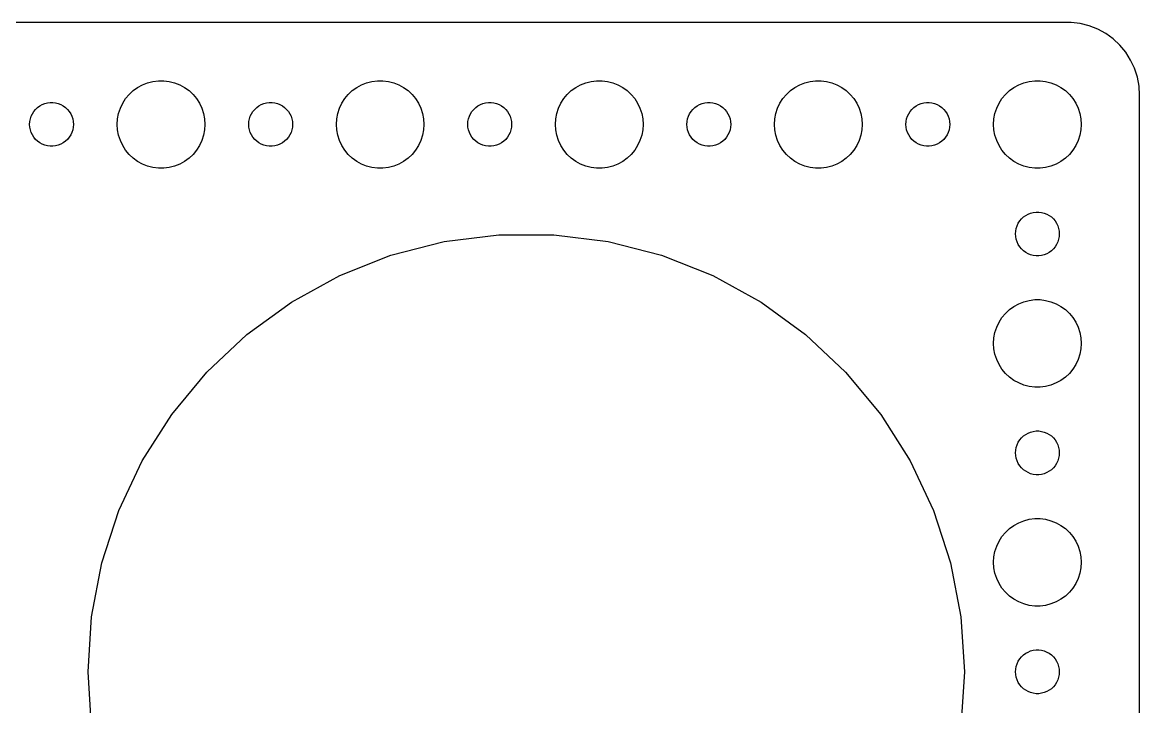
# Model space of a CAD drawing. Header units: metres. Extents: x -172 to 172, y -44 to 44.
# Drawn here: x 95.5 to 172, y -2.4 to 44.5 of the extents above; entities that cross this region are included whole.
import ezdxf

# ---------------------------------------------------------------- set-up
doc = ezdxf.new("R2010")
doc.units = ezdxf.units.M

msp = doc.modelspace()

# ---------------------------------------------------------------- linework, layer by layer
for p, q in [((167.314, 44.4901), (-167.314, 44.4901)), ((167.937, 44.4114), (167.314, 44.4901)), ((168.545, 44.2553), (167.937, 44.4114)), ((169.129, 44.0241), (168.545, 44.2553)), ((169.679, 43.7216), (169.129, 44.0241)), ((170.187, 43.3526), (169.679, 43.7216)), ((170.645, 42.9227), (170.187, 43.3526)), ((171.045, 42.4389), (170.645, 42.9227)), ((171.382, 41.9088), (171.045, 42.4389)), ((171.649, 41.3406), (171.382, 41.9088)), ((171.843, 40.7434), (171.649, 41.3406)), ((171.961, 40.1267), (171.843, 40.7434)), ((102.813, 39.5536), (103.088, 39.8115)), ((103.088, 39.8115), (103.393, 40.033)), ((103.393, 40.033), (103.723, 40.2145)), ((103.723, 40.2145), (104.073, 40.3532)), ((104.073, 40.3532), (104.438, 40.4469)), ((104.438, 40.4469), (104.812, 40.4941)), ((104.812, 40.4941), (105.188, 40.4941)), ((105.188, 40.4941), (105.562, 40.4469)), ((105.562, 40.4469), (105.927, 40.3532)), ((105.927, 40.3532), (106.277, 40.2145)), ((106.277, 40.2145), (106.607, 40.033)), ((106.607, 40.033), (106.912, 39.8115)), ((106.912, 39.8115), (107.187, 39.5536)), ((117.813, 39.5536), (118.088, 39.8115)), ((118.088, 39.8115), (118.393, 40.033)), ((118.393, 40.033), (118.723, 40.2145)), ((118.723, 40.2145), (119.073, 40.3532)), ((119.073, 40.3532), (119.438, 40.4469)), ((119.438, 40.4469), (119.812, 40.4941)), ((119.812, 40.4941), (120.188, 40.4941)), ((120.188, 40.4941), (120.562, 40.4469)), ((120.562, 40.4469), (120.927, 40.3532)), ((120.927, 40.3532), (121.277, 40.2145)), ((121.277, 40.2145), (121.607, 40.033)), ((121.607, 40.033), (121.912, 39.8115)), ((121.912, 39.8115), (122.187, 39.5536)), ((132.813, 39.5536), (133.088, 39.8115)), ((133.088, 39.8115), (133.393, 40.033)), ((133.393, 40.033), (133.723, 40.2145)), ((133.723, 40.2145), (134.073, 40.3532)), ((134.073, 40.3532), (134.438, 40.4469)), ((134.438, 40.4469), (134.812, 40.4941)), ((134.812, 40.4941), (135.188, 40.4941)), ((135.188, 40.4941), (135.562, 40.4469)), ((135.562, 40.4469), (135.927, 40.3532)), ((135.927, 40.3532), (136.277, 40.2145)), ((136.277, 40.2145), (136.607, 40.033)), ((136.607, 40.033), (136.912, 39.8115)), ((136.912, 39.8115), (137.187, 39.5536)), ((147.813, 39.5536), (148.088, 39.8115)), ((148.088, 39.8115), (148.393, 40.033)), ((148.393, 40.033), (148.723, 40.2145)), ((148.723, 40.2145), (149.073, 40.3532)), ((149.073, 40.3532), (149.438, 40.4469)), ((149.438, 40.4469), (149.812, 40.4941)), ((149.812, 40.4941), (150.188, 40.4941)), ((150.188, 40.4941), (150.562, 40.4469)), ((150.562, 40.4469), (150.927, 40.3532)), ((150.927, 40.3532), (151.277, 40.2145)), ((151.277, 40.2145), (151.607, 40.033)), ((151.607, 40.033), (151.912, 39.8115)), ((151.912, 39.8115), (152.187, 39.5536)), ((162.813, 39.5536), (163.088, 39.8115)), ((163.088, 39.8115), (163.393, 40.033)), ((163.393, 40.033), (163.723, 40.2145)), ((163.723, 40.2145), (164.073, 40.3532)), ((164.073, 40.3532), (164.438, 40.4469)), ((164.438, 40.4469), (164.812, 40.4941)), ((164.812, 40.4941), (165.188, 40.4941)), ((165.188, 40.4941), (165.562, 40.4469)), ((165.562, 40.4469), (165.927, 40.3532)), ((165.927, 40.3532), (166.277, 40.2145)), ((166.277, 40.2145), (166.607, 40.033)), ((166.607, 40.033), (166.912, 39.8115)), ((166.912, 39.8115), (167.187, 39.5536)), ((172, 39.5), (171.961, 40.1267)), ((102.371, 38.9453), (102.573, 39.2634)), ((102.573, 39.2634), (102.813, 39.5536)), ((107.187, 39.5536), (107.427, 39.2634)), ((107.427, 39.2634), (107.629, 38.9453)), ((117.371, 38.9453), (117.573, 39.2634)), ((117.573, 39.2634), (117.813, 39.5536)), ((122.187, 39.5536), (122.427, 39.2634)), ((122.427, 39.2634), (122.629, 38.9453)), ((132.371, 38.9453), (132.573, 39.2634)), ((132.573, 39.2634), (132.813, 39.5536)), ((137.187, 39.5536), (137.427, 39.2634)), ((137.427, 39.2634), (137.629, 38.9453)), ((147.371, 38.9453), (147.573, 39.2634)), ((147.573, 39.2634), (147.813, 39.5536)), ((152.187, 39.5536), (152.427, 39.2634)), ((152.427, 39.2634), (152.629, 38.9453)), ((162.371, 38.9453), (162.573, 39.2634)), ((162.573, 39.2634), (162.813, 39.5536)), ((167.187, 39.5536), (167.427, 39.2634)), ((167.427, 39.2634), (167.629, 38.9453)), ((172, -39.5), (172, 39.5)), ((96.1855, 38.2226), (96.2865, 38.3817)), ((96.2865, 38.3817), (96.4065, 38.5268)), ((96.4065, 38.5268), (96.5439, 38.6558)), ((96.5439, 38.6558), (96.6963, 38.7665)), ((96.6963, 38.7665), (96.8613, 38.8572)), ((96.8613, 38.8572), (97.0365, 38.9266)), ((97.0365, 38.9266), (97.2189, 38.9734)), ((97.2189, 38.9734), (97.4058, 38.997)), ((97.4058, 38.997), (97.5942, 38.997)), ((97.5942, 38.997), (97.7811, 38.9734)), ((97.7811, 38.9734), (97.9635, 38.9266)), ((97.9635, 38.9266), (98.1387, 38.8572)), ((98.1387, 38.8572), (98.3037, 38.7665)), ((98.3037, 38.7665), (98.4561, 38.6558)), ((98.4561, 38.6558), (98.5934, 38.5268)), ((98.5934, 38.5268), (98.7135, 38.3817)), ((98.7135, 38.3817), (98.8145, 38.2226)), ((102.094, 38.2461), (102.211, 38.6044)), ((102.211, 38.6044), (102.371, 38.9453)), ((107.629, 38.9453), (107.789, 38.6044)), ((107.789, 38.6044), (107.906, 38.2461)), ((111.186, 38.2226), (111.286, 38.3817)), ((111.286, 38.3817), (111.407, 38.5268)), ((111.407, 38.5268), (111.544, 38.6558)), ((111.544, 38.6558), (111.696, 38.7665)), ((111.696, 38.7665), (111.861, 38.8572)), ((111.861, 38.8572), (112.036, 38.9266)), ((112.036, 38.9266), (112.219, 38.9734)), ((112.219, 38.9734), (112.406, 38.997)), ((112.406, 38.997), (112.594, 38.997)), ((112.594, 38.997), (112.781, 38.9734)), ((112.781, 38.9734), (112.964, 38.9266)), ((112.964, 38.9266), (113.139, 38.8572)), ((113.139, 38.8572), (113.304, 38.7665)), ((113.304, 38.7665), (113.456, 38.6558)), ((113.456, 38.6558), (113.593, 38.5268)), ((113.593, 38.5268), (113.714, 38.3817)), ((113.714, 38.3817), (113.814, 38.2226)), ((117.094, 38.2461), (117.211, 38.6044)), ((117.211, 38.6044), (117.371, 38.9453)), ((122.629, 38.9453), (122.789, 38.6044)), ((122.789, 38.6044), (122.906, 38.2461)), ((126.186, 38.2226), (126.286, 38.3817)), ((126.286, 38.3817), (126.407, 38.5268)), ((126.407, 38.5268), (126.544, 38.6558)), ((126.544, 38.6558), (126.696, 38.7665)), ((126.696, 38.7665), (126.861, 38.8572)), ((126.861, 38.8572), (127.036, 38.9266)), ((127.036, 38.9266), (127.219, 38.9734)), ((127.219, 38.9734), (127.406, 38.997)), ((127.406, 38.997), (127.594, 38.997)), ((127.594, 38.997), (127.781, 38.9734)), ((127.781, 38.9734), (127.964, 38.9266)), ((127.964, 38.9266), (128.139, 38.8572)), ((128.139, 38.8572), (128.304, 38.7665)), ((128.304, 38.7665), (128.456, 38.6558)), ((128.456, 38.6558), (128.593, 38.5268)), ((128.593, 38.5268), (128.714, 38.3817)), ((128.714, 38.3817), (128.814, 38.2226)), ((132.094, 38.2461), (132.211, 38.6044)), ((132.211, 38.6044), (132.371, 38.9453)), ((137.629, 38.9453), (137.789, 38.6044)), ((137.789, 38.6044), (137.906, 38.2461)), ((141.186, 38.2226), (141.286, 38.3817)), ((141.286, 38.3817), (141.407, 38.5268)), ((141.407, 38.5268), (141.544, 38.6558)), ((141.544, 38.6558), (141.696, 38.7665)), ((141.696, 38.7665), (141.861, 38.8572)), ((141.861, 38.8572), (142.036, 38.9266)), ((142.036, 38.9266), (142.219, 38.9734)), ((142.219, 38.9734), (142.406, 38.997)), ((142.406, 38.997), (142.594, 38.997)), ((142.594, 38.997), (142.781, 38.9734)), ((142.781, 38.9734), (142.964, 38.9266)), ((142.964, 38.9266), (143.139, 38.8572)), ((143.139, 38.8572), (143.304, 38.7665)), ((143.304, 38.7665), (143.456, 38.6558)), ((143.456, 38.6558), (143.593, 38.5268)), ((143.593, 38.5268), (143.714, 38.3817)), ((143.714, 38.3817), (143.814, 38.2226)), ((147.094, 38.2461), (147.211, 38.6044)), ((147.211, 38.6044), (147.371, 38.9453)), ((152.629, 38.9453), (152.789, 38.6044)), ((152.789, 38.6044), (152.906, 38.2461)), ((156.186, 38.2226), (156.286, 38.3817)), ((156.286, 38.3817), (156.407, 38.5268)), ((156.407, 38.5268), (156.544, 38.6558)), ((156.544, 38.6558), (156.696, 38.7665)), ((156.696, 38.7665), (156.861, 38.8572)), ((156.861, 38.8572), (157.036, 38.9266)), ((157.036, 38.9266), (157.219, 38.9734)), ((157.219, 38.9734), (157.406, 38.997)), ((157.406, 38.997), (157.594, 38.997)), ((157.594, 38.997), (157.781, 38.9734)), ((157.781, 38.9734), (157.964, 38.9266)), ((157.964, 38.9266), (158.139, 38.8572)), ((158.139, 38.8572), (158.304, 38.7665)), ((158.304, 38.7665), (158.456, 38.6558)), ((158.456, 38.6558), (158.593, 38.5268)), ((158.593, 38.5268), (158.714, 38.3817)), ((158.714, 38.3817), (158.814, 38.2226)), ((162.094, 38.2461), (162.211, 38.6044)), ((162.211, 38.6044), (162.371, 38.9453)), ((167.629, 38.9453), (167.789, 38.6044)), ((167.789, 38.6044), (167.906, 38.2461)), ((96, 37.5), (96.0118, 37.688)), ((96.0118, 37.312), (96, 37.5)), ((96.0118, 37.688), (96.0471, 37.873)), ((96.0471, 37.873), (96.1053, 38.0522)), ((96.1053, 38.0522), (96.1855, 38.2226)), ((98.8145, 38.2226), (98.8947, 38.0522)), ((98.8947, 38.0522), (98.9529, 37.873)), ((98.9529, 37.873), (98.9882, 37.688)), ((98.9882, 37.688), (99, 37.5)), ((99, 37.5), (98.9882, 37.312)), ((102, 37.5), (102.024, 37.876)), ((102.024, 37.124), (102, 37.5)), ((102.024, 37.876), (102.094, 38.2461)), ((107.906, 38.2461), (107.976, 37.876)), ((107.976, 37.876), (108, 37.5)), ((108, 37.5), (107.976, 37.124)), ((111, 37.5), (111.012, 37.688)), ((111.012, 37.312), (111, 37.5)), ((111.012, 37.688), (111.047, 37.873)), ((111.047, 37.873), (111.105, 38.0522)), ((111.105, 38.0522), (111.186, 38.2226)), ((113.814, 38.2226), (113.895, 38.0522)), ((113.895, 38.0522), (113.953, 37.873)), ((113.953, 37.873), (113.988, 37.688)), ((113.988, 37.688), (114, 37.5)), ((114, 37.5), (113.988, 37.312)), ((117, 37.5), (117.024, 37.876)), ((117.024, 37.124), (117, 37.5)), ((117.024, 37.876), (117.094, 38.2461)), ((122.906, 38.2461), (122.976, 37.876)), ((122.976, 37.876), (123, 37.5)), ((123, 37.5), (122.976, 37.124)), ((126, 37.5), (126.012, 37.688)), ((126.012, 37.312), (126, 37.5)), ((126.012, 37.688), (126.047, 37.873)), ((126.047, 37.873), (126.105, 38.0522)), ((126.105, 38.0522), (126.186, 38.2226)), ((128.814, 38.2226), (128.895, 38.0522)), ((128.895, 38.0522), (128.953, 37.873)), ((128.953, 37.873), (128.988, 37.688)), ((128.988, 37.688), (129, 37.5)), ((129, 37.5), (128.988, 37.312)), ((132, 37.5), (132.024, 37.876)), ((132.024, 37.124), (132, 37.5)), ((132.024, 37.876), (132.094, 38.2461)), ((137.906, 38.2461), (137.976, 37.876)), ((137.976, 37.876), (138, 37.5)), ((138, 37.5), (137.976, 37.124)), ((141, 37.5), (141.012, 37.688)), ((141.012, 37.312), (141, 37.5)), ((141.012, 37.688), (141.047, 37.873)), ((141.047, 37.873), (141.105, 38.0522)), ((141.105, 38.0522), (141.186, 38.2226)), ((143.814, 38.2226), (143.895, 38.0522)), ((143.895, 38.0522), (143.953, 37.873)), ((143.953, 37.873), (143.988, 37.688)), ((143.988, 37.688), (144, 37.5)), ((144, 37.5), (143.988, 37.312)), ((147, 37.5), (147.024, 37.876)), ((147.024, 37.124), (147, 37.5)), ((147.024, 37.876), (147.094, 38.2461)), ((152.906, 38.2461), (152.976, 37.876)), ((152.976, 37.876), (153, 37.5)), ((153, 37.5), (152.976, 37.124)), ((156, 37.5), (156.012, 37.688)), ((156.012, 37.312), (156, 37.5)), ((156.012, 37.688), (156.047, 37.873)), ((156.047, 37.873), (156.105, 38.0522)), ((156.105, 38.0522), (156.186, 38.2226)), ((158.814, 38.2226), (158.895, 38.0522)), ((158.895, 38.0522), (158.953, 37.873)), ((158.953, 37.873), (158.988, 37.688)), ((158.988, 37.688), (159, 37.5)), ((159, 37.5), (158.988, 37.312)), ((162, 37.5), (162.024, 37.876)), ((162.024, 37.124), (162, 37.5)), ((162.024, 37.876), (162.094, 38.2461)), ((167.906, 38.2461), (167.976, 37.876)), ((167.976, 37.876), (168, 37.5)), ((168, 37.5), (167.976, 37.124)), ((96.0471, 37.127), (96.0118, 37.312)), ((96.1053, 36.9478), (96.0471, 37.127)), ((96.1855, 36.7774), (96.1053, 36.9478)), ((96.2865, 36.6183), (96.1855, 36.7774)), ((98.8145, 36.7774), (98.7135, 36.6183)), ((98.8947, 36.9478), (98.8145, 36.7774)), ((98.9529, 37.127), (98.8947, 36.9478)), ((98.9882, 37.312), (98.9529, 37.127)), ((102.094, 36.7539), (102.024, 37.124)), ((102.211, 36.3956), (102.094, 36.7539)), ((107.906, 36.7539), (107.789, 36.3956)), ((107.976, 37.124), (107.906, 36.7539)), ((111.047, 37.127), (111.012, 37.312)), ((111.105, 36.9478), (111.047, 37.127)), ((111.186, 36.7774), (111.105, 36.9478)), ((111.286, 36.6183), (111.186, 36.7774)), ((113.814, 36.7774), (113.714, 36.6183)), ((113.895, 36.9478), (113.814, 36.7774)), ((113.953, 37.127), (113.895, 36.9478)), ((113.988, 37.312), (113.953, 37.127)), ((117.094, 36.7539), (117.024, 37.124)), ((117.211, 36.3956), (117.094, 36.7539)), ((122.906, 36.7539), (122.789, 36.3956)), ((122.976, 37.124), (122.906, 36.7539)), ((126.047, 37.127), (126.012, 37.312)), ((126.105, 36.9478), (126.047, 37.127)), ((126.186, 36.7774), (126.105, 36.9478)), ((126.286, 36.6183), (126.186, 36.7774)), ((128.814, 36.7774), (128.714, 36.6183)), ((128.895, 36.9478), (128.814, 36.7774)), ((128.953, 37.127), (128.895, 36.9478)), ((128.988, 37.312), (128.953, 37.127)), ((132.094, 36.7539), (132.024, 37.124)), ((132.211, 36.3956), (132.094, 36.7539)), ((137.906, 36.7539), (137.789, 36.3956)), ((137.976, 37.124), (137.906, 36.7539)), ((141.047, 37.127), (141.012, 37.312)), ((141.105, 36.9478), (141.047, 37.127)), ((141.186, 36.7774), (141.105, 36.9478)), ((141.286, 36.6183), (141.186, 36.7774)), ((143.814, 36.7774), (143.714, 36.6183)), ((143.895, 36.9478), (143.814, 36.7774)), ((143.953, 37.127), (143.895, 36.9478)), ((143.988, 37.312), (143.953, 37.127)), ((147.094, 36.7539), (147.024, 37.124)), ((147.211, 36.3956), (147.094, 36.7539)), ((152.906, 36.7539), (152.789, 36.3956)), ((152.976, 37.124), (152.906, 36.7539)), ((156.047, 37.127), (156.012, 37.312)), ((156.105, 36.9478), (156.047, 37.127)), ((156.186, 36.7774), (156.105, 36.9478)), ((156.286, 36.6183), (156.186, 36.7774)), ((158.814, 36.7774), (158.714, 36.6183)), ((158.895, 36.9478), (158.814, 36.7774)), ((158.953, 37.127), (158.895, 36.9478)), ((158.988, 37.312), (158.953, 37.127)), ((162.094, 36.7539), (162.024, 37.124)), ((162.211, 36.3956), (162.094, 36.7539)), ((167.906, 36.7539), (167.789, 36.3956)), ((167.976, 37.124), (167.906, 36.7539)), ((96.4065, 36.4732), (96.2865, 36.6183)), ((96.5439, 36.3442), (96.4065, 36.4732)), ((96.6963, 36.2335), (96.5439, 36.3442)), ((96.8613, 36.1428), (96.6963, 36.2335)), ((97.0365, 36.0734), (96.8613, 36.1428)), ((97.2189, 36.0266), (97.0365, 36.0734)), ((97.4058, 36.003), (97.2189, 36.0266)), ((97.5942, 36.003), (97.4058, 36.003)), ((97.7811, 36.0266), (97.5942, 36.003)), ((97.9635, 36.0734), (97.7811, 36.0266)), ((98.1387, 36.1428), (97.9635, 36.0734)), ((98.3037, 36.2335), (98.1387, 36.1428)), ((98.4561, 36.3442), (98.3037, 36.2335)), ((98.5934, 36.4732), (98.4561, 36.3442)), ((98.7135, 36.6183), (98.5934, 36.4732)), ((102.371, 36.0547), (102.211, 36.3956)), ((102.573, 35.7366), (102.371, 36.0547)), ((107.629, 36.0547), (107.427, 35.7366)), ((107.789, 36.3956), (107.629, 36.0547)), ((111.407, 36.4732), (111.286, 36.6183)), ((111.544, 36.3442), (111.407, 36.4732)), ((111.696, 36.2335), (111.544, 36.3442)), ((111.861, 36.1428), (111.696, 36.2335)), ((112.036, 36.0734), (111.861, 36.1428)), ((112.219, 36.0266), (112.036, 36.0734)), ((112.406, 36.003), (112.219, 36.0266)), ((112.594, 36.003), (112.406, 36.003)), ((112.781, 36.0266), (112.594, 36.003)), ((112.964, 36.0734), (112.781, 36.0266)), ((113.139, 36.1428), (112.964, 36.0734)), ((113.304, 36.2335), (113.139, 36.1428)), ((113.456, 36.3442), (113.304, 36.2335)), ((113.593, 36.4732), (113.456, 36.3442)), ((113.714, 36.6183), (113.593, 36.4732)), ((117.371, 36.0547), (117.211, 36.3956)), ((117.573, 35.7366), (117.371, 36.0547)), ((122.629, 36.0547), (122.427, 35.7366)), ((122.789, 36.3956), (122.629, 36.0547)), ((126.407, 36.4732), (126.286, 36.6183)), ((126.544, 36.3442), (126.407, 36.4732)), ((126.696, 36.2335), (126.544, 36.3442)), ((126.861, 36.1428), (126.696, 36.2335)), ((127.036, 36.0734), (126.861, 36.1428)), ((127.219, 36.0266), (127.036, 36.0734)), ((127.406, 36.003), (127.219, 36.0266)), ((127.594, 36.003), (127.406, 36.003)), ((127.781, 36.0266), (127.594, 36.003)), ((127.964, 36.0734), (127.781, 36.0266)), ((128.139, 36.1428), (127.964, 36.0734)), ((128.304, 36.2335), (128.139, 36.1428)), ((128.456, 36.3442), (128.304, 36.2335)), ((128.593, 36.4732), (128.456, 36.3442)), ((128.714, 36.6183), (128.593, 36.4732)), ((132.371, 36.0547), (132.211, 36.3956)), ((132.573, 35.7366), (132.371, 36.0547)), ((137.629, 36.0547), (137.427, 35.7366)), ((137.789, 36.3956), (137.629, 36.0547)), ((141.407, 36.4732), (141.286, 36.6183)), ((141.544, 36.3442), (141.407, 36.4732)), ((141.696, 36.2335), (141.544, 36.3442)), ((141.861, 36.1428), (141.696, 36.2335)), ((142.036, 36.0734), (141.861, 36.1428)), ((142.219, 36.0266), (142.036, 36.0734)), ((142.406, 36.003), (142.219, 36.0266)), ((142.594, 36.003), (142.406, 36.003)), ((142.781, 36.0266), (142.594, 36.003)), ((142.964, 36.0734), (142.781, 36.0266)), ((143.139, 36.1428), (142.964, 36.0734)), ((143.304, 36.2335), (143.139, 36.1428)), ((143.456, 36.3442), (143.304, 36.2335)), ((143.593, 36.4732), (143.456, 36.3442)), ((143.714, 36.6183), (143.593, 36.4732)), ((147.371, 36.0547), (147.211, 36.3956)), ((147.573, 35.7366), (147.371, 36.0547)), ((152.629, 36.0547), (152.427, 35.7366)), ((152.789, 36.3956), (152.629, 36.0547)), ((156.407, 36.4732), (156.286, 36.6183)), ((156.544, 36.3442), (156.407, 36.4732)), ((156.696, 36.2335), (156.544, 36.3442)), ((156.861, 36.1428), (156.696, 36.2335)), ((157.036, 36.0734), (156.861, 36.1428)), ((157.219, 36.0266), (157.036, 36.0734)), ((157.406, 36.003), (157.219, 36.0266)), ((157.594, 36.003), (157.406, 36.003)), ((157.781, 36.0266), (157.594, 36.003)), ((157.964, 36.0734), (157.781, 36.0266)), ((158.139, 36.1428), (157.964, 36.0734)), ((158.304, 36.2335), (158.139, 36.1428)), ((158.456, 36.3442), (158.304, 36.2335)), ((158.593, 36.4732), (158.456, 36.3442)), ((158.714, 36.6183), (158.593, 36.4732)), ((162.371, 36.0547), (162.211, 36.3956)), ((162.573, 35.7366), (162.371, 36.0547)), ((167.629, 36.0547), (167.427, 35.7366)), ((167.789, 36.3956), (167.629, 36.0547)), ((102.813, 35.4464), (102.573, 35.7366)), ((103.088, 35.1885), (102.813, 35.4464)), ((107.187, 35.4464), (106.912, 35.1885)), ((107.427, 35.7366), (107.187, 35.4464)), ((117.813, 35.4464), (117.573, 35.7366)), ((118.088, 35.1885), (117.813, 35.4464)), ((122.187, 35.4464), (121.912, 35.1885)), ((122.427, 35.7366), (122.187, 35.4464)), ((132.813, 35.4464), (132.573, 35.7366)), ((133.088, 35.1885), (132.813, 35.4464)), ((137.187, 35.4464), (136.912, 35.1885)), ((137.427, 35.7366), (137.187, 35.4464)), ((147.813, 35.4464), (147.573, 35.7366)), ((148.088, 35.1885), (147.813, 35.4464)), ((152.187, 35.4464), (151.912, 35.1885)), ((152.427, 35.7366), (152.187, 35.4464)), ((162.813, 35.4464), (162.573, 35.7366)), ((163.088, 35.1885), (162.813, 35.4464)), ((167.187, 35.4464), (166.912, 35.1885)), ((167.427, 35.7366), (167.187, 35.4464)), ((103.393, 34.967), (103.088, 35.1885)), ((103.723, 34.7855), (103.393, 34.967)), ((104.073, 34.6468), (103.723, 34.7855)), ((104.438, 34.5531), (104.073, 34.6468)), ((104.812, 34.5059), (104.438, 34.5531)), ((105.188, 34.5059), (104.812, 34.5059)), ((105.562, 34.5531), (105.188, 34.5059)), ((105.927, 34.6468), (105.562, 34.5531)), ((106.277, 34.7855), (105.927, 34.6468)), ((106.607, 34.967), (106.277, 34.7855)), ((106.912, 35.1885), (106.607, 34.967)), ((118.393, 34.967), (118.088, 35.1885)), ((118.723, 34.7855), (118.393, 34.967)), ((119.073, 34.6468), (118.723, 34.7855)), ((119.438, 34.5531), (119.073, 34.6468)), ((119.812, 34.5059), (119.438, 34.5531)), ((120.188, 34.5059), (119.812, 34.5059)), ((120.562, 34.5531), (120.188, 34.5059)), ((120.927, 34.6468), (120.562, 34.5531)), ((121.277, 34.7855), (120.927, 34.6468)), ((121.607, 34.967), (121.277, 34.7855)), ((121.912, 35.1885), (121.607, 34.967)), ((133.393, 34.967), (133.088, 35.1885)), ((133.723, 34.7855), (133.393, 34.967)), ((134.073, 34.6468), (133.723, 34.7855)), ((134.438, 34.5531), (134.073, 34.6468)), ((134.812, 34.5059), (134.438, 34.5531)), ((135.188, 34.5059), (134.812, 34.5059)), ((135.562, 34.5531), (135.188, 34.5059)), ((135.927, 34.6468), (135.562, 34.5531)), ((136.277, 34.7855), (135.927, 34.6468)), ((136.607, 34.967), (136.277, 34.7855)), ((136.912, 35.1885), (136.607, 34.967)), ((148.393, 34.967), (148.088, 35.1885)), ((148.723, 34.7855), (148.393, 34.967)), ((149.073, 34.6468), (148.723, 34.7855)), ((149.438, 34.5531), (149.073, 34.6468)), ((149.812, 34.5059), (149.438, 34.5531)), ((150.188, 34.5059), (149.812, 34.5059)), ((150.562, 34.5531), (150.188, 34.5059)), ((150.927, 34.6468), (150.562, 34.5531)), ((151.277, 34.7855), (150.927, 34.6468)), ((151.607, 34.967), (151.277, 34.7855)), ((151.912, 35.1885), (151.607, 34.967)), ((163.393, 34.967), (163.088, 35.1885)), ((163.723, 34.7855), (163.393, 34.967)), ((164.073, 34.6468), (163.723, 34.7855)), ((164.438, 34.5531), (164.073, 34.6468)), ((164.812, 34.5059), (164.438, 34.5531)), ((165.188, 34.5059), (164.812, 34.5059)), ((165.562, 34.5531), (165.188, 34.5059)), ((165.927, 34.6468), (165.562, 34.5531)), ((166.277, 34.7855), (165.927, 34.6468)), ((166.607, 34.967), (166.277, 34.7855)), ((166.912, 35.1885), (166.607, 34.967)), ((164.361, 31.3572), (164.536, 31.4266)), ((164.536, 31.4266), (164.719, 31.4734)), ((164.719, 31.4734), (164.906, 31.497)), ((164.906, 31.497), (165.094, 31.497)), ((165.094, 31.497), (165.281, 31.4734)), ((165.281, 31.4734), (165.464, 31.4266)), ((165.464, 31.4266), (165.639, 31.3572)), ((163.605, 30.5522), (163.686, 30.7226)), ((163.686, 30.7226), (163.786, 30.8817)), ((163.786, 30.8817), (163.907, 31.0268)), ((163.907, 31.0268), (164.044, 31.1558)), ((164.044, 31.1558), (164.196, 31.2665)), ((164.196, 31.2665), (164.361, 31.3572)), ((165.639, 31.3572), (165.804, 31.2665)), ((165.804, 31.2665), (165.956, 31.1558)), ((165.956, 31.1558), (166.093, 31.0268)), ((166.093, 31.0268), (166.214, 30.8817)), ((166.214, 30.8817), (166.314, 30.7226)), ((166.314, 30.7226), (166.395, 30.5522)), ((124.379, 29.4686), (128.116, 29.9408)), ((128.116, 29.9408), (131.884, 29.9408)), ((131.884, 29.9408), (135.621, 29.4686)), ((163.5, 30), (163.512, 30.188)), ((163.512, 29.812), (163.5, 30)), ((163.512, 30.188), (163.547, 30.373)), ((163.547, 30.373), (163.605, 30.5522)), ((166.395, 30.5522), (166.453, 30.373)), ((166.453, 30.373), (166.488, 30.188)), ((166.488, 30.188), (166.5, 30)), ((166.5, 30), (166.488, 29.812)), ((120.729, 28.5317), (124.379, 29.4686)), ((135.621, 29.4686), (139.271, 28.5317)), ((163.547, 29.627), (163.512, 29.812)), ((163.605, 29.4478), (163.547, 29.627)), ((163.686, 29.2774), (163.605, 29.4478)), ((163.786, 29.1183), (163.686, 29.2774)), ((163.907, 28.9732), (163.786, 29.1183)), ((166.214, 29.1183), (166.093, 28.9732)), ((166.314, 29.2774), (166.214, 29.1183)), ((166.395, 29.4478), (166.314, 29.2774)), ((166.453, 29.627), (166.395, 29.4478)), ((166.488, 29.812), (166.453, 29.627)), ((117.227, 27.1448), (120.729, 28.5317)), ((139.271, 28.5317), (142.773, 27.1448)), ((164.044, 28.8442), (163.907, 28.9732)), ((164.196, 28.7335), (164.044, 28.8442)), ((164.361, 28.6427), (164.196, 28.7335)), ((164.536, 28.5734), (164.361, 28.6427)), ((164.719, 28.5266), (164.536, 28.5734)), ((164.906, 28.503), (164.719, 28.5266)), ((165.094, 28.503), (164.906, 28.503)), ((165.281, 28.5266), (165.094, 28.503)), ((165.464, 28.5734), (165.281, 28.5266)), ((165.639, 28.6427), (165.464, 28.5734)), ((165.804, 28.7335), (165.639, 28.6427)), ((165.956, 28.8442), (165.804, 28.7335)), ((166.093, 28.9732), (165.956, 28.8442)), ((113.925, 25.3298), (117.227, 27.1448)), ((142.773, 27.1448), (146.075, 25.3298)), ((110.877, 23.1154), (113.925, 25.3298)), ((146.075, 25.3298), (149.123, 23.1154)), ((163.723, 25.2145), (164.073, 25.3532)), ((164.073, 25.3532), (164.438, 25.4469)), ((164.438, 25.4469), (164.812, 25.4941)), ((164.812, 25.4941), (165.188, 25.4941)), ((165.188, 25.4941), (165.562, 25.4469)), ((165.562, 25.4469), (165.927, 25.3532)), ((165.927, 25.3532), (166.277, 25.2145)), ((162.573, 24.2634), (162.813, 24.5536)), ((162.813, 24.5536), (163.088, 24.8115)), ((163.088, 24.8115), (163.393, 25.033)), ((163.393, 25.033), (163.723, 25.2145)), ((166.277, 25.2145), (166.607, 25.033)), ((166.607, 25.033), (166.912, 24.8115)), ((166.912, 24.8115), (167.187, 24.5536)), ((167.187, 24.5536), (167.427, 24.2634)), ((162.211, 23.6044), (162.371, 23.9453)), ((162.371, 23.9453), (162.573, 24.2634)), ((167.427, 24.2634), (167.629, 23.9453)), ((167.629, 23.9453), (167.789, 23.6044)), ((108.131, 20.5364), (110.877, 23.1154)), ((149.123, 23.1154), (151.869, 20.5364)), ((162.024, 22.876), (162.094, 23.2461)), ((162.094, 23.2461), (162.211, 23.6044)), ((167.789, 23.6044), (167.906, 23.2461)), ((167.906, 23.2461), (167.976, 22.876)), ((162, 22.5), (162.024, 22.876)), ((162.024, 22.124), (162, 22.5)), ((167.976, 22.876), (168, 22.5)), ((168, 22.5), (167.976, 22.124)), ((162.094, 21.7539), (162.024, 22.124)), ((162.211, 21.3956), (162.094, 21.7539)), ((167.906, 21.7539), (167.789, 21.3956)), ((167.976, 22.124), (167.906, 21.7539)), ((162.371, 21.0547), (162.211, 21.3956)), ((162.573, 20.7366), (162.371, 21.0547)), ((162.813, 20.4464), (162.573, 20.7366)), ((167.427, 20.7366), (167.187, 20.4464)), ((167.629, 21.0547), (167.427, 20.7366)), ((167.789, 21.3956), (167.629, 21.0547)), ((105.729, 17.6335), (108.131, 20.5364)), ((151.869, 20.5364), (154.271, 17.6335)), ((163.088, 20.1884), (162.813, 20.4464)), ((163.393, 19.967), (163.088, 20.1884)), ((163.723, 19.7855), (163.393, 19.967)), ((166.607, 19.967), (166.277, 19.7855)), ((166.912, 20.1884), (166.607, 19.967)), ((167.187, 20.4464), (166.912, 20.1884)), ((164.073, 19.6468), (163.723, 19.7855)), ((164.438, 19.5531), (164.073, 19.6468)), ((164.812, 19.5059), (164.438, 19.5531)), ((165.188, 19.5059), (164.812, 19.5059)), ((165.562, 19.5531), (165.188, 19.5059)), ((165.927, 19.6468), (165.562, 19.5531)), ((166.277, 19.7855), (165.927, 19.6468)), ((103.711, 14.4526), (105.729, 17.6335)), ((154.271, 17.6335), (156.289, 14.4526)), ((163.907, 16.0268), (164.044, 16.1558)), ((164.044, 16.1558), (164.196, 16.2665)), ((164.196, 16.2665), (164.361, 16.3572)), ((164.361, 16.3572), (164.536, 16.4266)), ((164.536, 16.4266), (164.719, 16.4734)), ((164.719, 16.4734), (164.906, 16.497)), ((164.906, 16.497), (165.094, 16.497)), ((165.094, 16.497), (165.281, 16.4734)), ((165.281, 16.4734), (165.464, 16.4266)), ((165.464, 16.4266), (165.639, 16.3572)), ((165.639, 16.3572), (165.804, 16.2665)), ((165.804, 16.2665), (165.956, 16.1558)), ((165.956, 16.1558), (166.093, 16.0268)), ((163.512, 15.188), (163.547, 15.373)), ((163.547, 15.373), (163.605, 15.5522)), ((163.605, 15.5522), (163.686, 15.7226)), ((163.686, 15.7226), (163.786, 15.8817)), ((163.786, 15.8817), (163.907, 16.0268)), ((166.093, 16.0268), (166.214, 15.8817)), ((166.214, 15.8817), (166.314, 15.7226)), ((166.314, 15.7226), (166.395, 15.5522)), ((166.395, 15.5522), (166.453, 15.373)), ((166.453, 15.373), (166.488, 15.188)), ((163.5, 15), (163.512, 15.188)), ((163.512, 14.812), (163.5, 15)), ((163.547, 14.627), (163.512, 14.812)), ((163.605, 14.4478), (163.547, 14.627)), ((166.453, 14.627), (166.395, 14.4478)), ((166.488, 14.812), (166.453, 14.627)), ((166.488, 15.188), (166.5, 15)), ((166.5, 15), (166.488, 14.812)), ((102.107, 11.0437), (103.711, 14.4526)), ((156.289, 14.4526), (157.893, 11.0437)), ((163.686, 14.2774), (163.605, 14.4478)), ((163.786, 14.1183), (163.686, 14.2774)), ((163.907, 13.9732), (163.786, 14.1183)), ((164.044, 13.8442), (163.907, 13.9732)), ((164.196, 13.7335), (164.044, 13.8442)), ((165.956, 13.8442), (165.804, 13.7335)), ((166.093, 13.9732), (165.956, 13.8442)), ((166.214, 14.1183), (166.093, 13.9732)), ((166.314, 14.2774), (166.214, 14.1183)), ((166.395, 14.4478), (166.314, 14.2774)), ((164.361, 13.6427), (164.196, 13.7335)), ((164.536, 13.5734), (164.361, 13.6427)), ((164.719, 13.5266), (164.536, 13.5734)), ((164.906, 13.5029), (164.719, 13.5266)), ((165.094, 13.5029), (164.906, 13.5029)), ((165.281, 13.5266), (165.094, 13.5029)), ((165.464, 13.5734), (165.281, 13.5266)), ((165.639, 13.6427), (165.464, 13.5734)), ((165.804, 13.7335), (165.639, 13.6427)), ((100.943, 7.46069), (102.107, 11.0437)), ((157.893, 11.0437), (159.057, 7.46069)), ((163.088, 9.81154), (163.393, 10.033)), ((163.393, 10.033), (163.723, 10.2145)), ((163.723, 10.2145), (164.073, 10.3532)), ((164.073, 10.3532), (164.438, 10.4469)), ((164.438, 10.4469), (164.812, 10.4941)), ((164.812, 10.4941), (165.188, 10.4941)), ((165.188, 10.4941), (165.562, 10.4469)), ((165.562, 10.4469), (165.927, 10.3532)), ((165.927, 10.3532), (166.277, 10.2145)), ((166.277, 10.2145), (166.607, 10.033)), ((166.607, 10.033), (166.912, 9.81154)), ((162.371, 8.94525), (162.573, 9.26335)), ((162.573, 9.26335), (162.813, 9.55363)), ((162.813, 9.55363), (163.088, 9.81154)), ((166.912, 9.81154), (167.187, 9.55363)), ((167.187, 9.55363), (167.427, 9.26335)), ((167.427, 9.26335), (167.629, 8.94525)), ((162.094, 8.24606), (162.211, 8.60437)), ((162.211, 8.60437), (162.371, 8.94525)), ((167.629, 8.94525), (167.789, 8.60437)), ((167.789, 8.60437), (167.906, 8.24606)), ((162, 7.5), (162.024, 7.87599)), ((162.024, 7.87599), (162.094, 8.24606)), ((167.906, 8.24606), (167.976, 7.87599)), ((167.976, 7.87599), (168, 7.5)), ((100.237, 3.75999), (100.943, 7.46069)), ((159.057, 7.46069), (159.763, 3.75999)), ((162.024, 7.12399), (162, 7.5)), ((162.094, 6.75392), (162.024, 7.12399)), ((167.976, 7.12399), (167.906, 6.75392)), ((168, 7.5), (167.976, 7.12399)), ((162.211, 6.39561), (162.094, 6.75392)), ((162.371, 6.05473), (162.211, 6.39561)), ((167.789, 6.39561), (167.629, 6.05473)), ((167.906, 6.75392), (167.789, 6.39561)), ((162.573, 5.73663), (162.371, 6.05473)), ((162.813, 5.44635), (162.573, 5.73663)), ((163.088, 5.18845), (162.813, 5.44635)), ((167.187, 5.44635), (166.912, 5.18845)), ((167.427, 5.73663), (167.187, 5.44635)), ((167.629, 6.05473), (167.427, 5.73663)), ((163.393, 4.96701), (163.088, 5.18845)), ((163.723, 4.78551), (163.393, 4.96701)), ((164.073, 4.64682), (163.723, 4.78551)), ((164.438, 4.55313), (164.073, 4.64682)), ((165.927, 4.64682), (165.562, 4.55313)), ((166.277, 4.78551), (165.927, 4.64682)), ((166.607, 4.96701), (166.277, 4.78551)), ((166.912, 5.18845), (166.607, 4.96701)), ((164.812, 4.50591), (164.438, 4.55313)), ((165.188, 4.50591), (164.812, 4.50591)), ((165.562, 4.55313), (165.188, 4.50591)), ((100, 0), (100.237, 3.75999)), ((159.763, 3.75999), (160, 0)), ((163.686, 0.72263), (163.786, 0.88167)), ((163.786, 0.88167), (163.907, 1.02681)), ((163.907, 1.02681), (164.044, 1.15576)), ((164.044, 1.15576), (164.196, 1.26648)), ((164.196, 1.26648), (164.361, 1.35724)), ((164.361, 1.35724), (164.536, 1.42657)), ((164.536, 1.42657), (164.719, 1.47342)), ((164.719, 1.47342), (164.906, 1.49704)), ((164.906, 1.49704), (165.094, 1.49704)), ((165.094, 1.49704), (165.281, 1.47342)), ((165.281, 1.47342), (165.464, 1.42657)), ((165.464, 1.42657), (165.639, 1.35724)), ((165.639, 1.35724), (165.804, 1.26648)), ((165.804, 1.26648), (165.956, 1.15576)), ((165.956, 1.15576), (166.093, 1.02681)), ((166.093, 1.02681), (166.214, 0.88167)), ((166.214, 0.88167), (166.314, 0.72263)), ((100.237, -3.75999), (100, 0)), ((160, 0), (159.763, -3.75999)), ((163.5, 0), (163.512, 0.18799)), ((163.512, -0.18799), (163.5, 0)), ((163.512, 0.18799), (163.547, 0.37303)), ((163.547, 0.37303), (163.605, 0.55219)), ((163.605, 0.55219), (163.686, 0.72263)), ((166.314, 0.72263), (166.395, 0.55219)), ((166.395, 0.55219), (166.453, 0.37303)), ((166.453, 0.37303), (166.488, 0.18799)), ((166.488, 0.18799), (166.5, 0)), ((166.5, 0), (166.488, -0.18799)), ((163.547, -0.37303), (163.512, -0.18799)), ((163.605, -0.55219), (163.547, -0.37303)), ((163.686, -0.72263), (163.605, -0.55219)), ((163.786, -0.88167), (163.686, -0.72263)), ((166.314, -0.72263), (166.214, -0.88167)), ((166.395, -0.55219), (166.314, -0.72263)), ((166.453, -0.37303), (166.395, -0.55219)), ((166.488, -0.18799), (166.453, -0.37303)), ((163.907, -1.02681), (163.786, -0.88167)), ((164.044, -1.15576), (163.907, -1.02681)), ((164.196, -1.26648), (164.044, -1.15576)), ((164.361, -1.35724), (164.196, -1.26648)), ((164.536, -1.42657), (164.361, -1.35724)), ((164.719, -1.47342), (164.536, -1.42657)), ((164.906, -1.49704), (164.719, -1.47342)), ((165.094, -1.49704), (164.906, -1.49704)), ((165.281, -1.47342), (165.094, -1.49704)), ((165.464, -1.42657), (165.281, -1.47342)), ((165.639, -1.35724), (165.464, -1.42657)), ((165.804, -1.26648), (165.639, -1.35724)), ((165.956, -1.15576), (165.804, -1.26648)), ((166.093, -1.02681), (165.956, -1.15576)), ((166.214, -0.88167), (166.093, -1.02681))]:
    msp.add_line(p, q)

doc.saveas('drawing.dxf')
